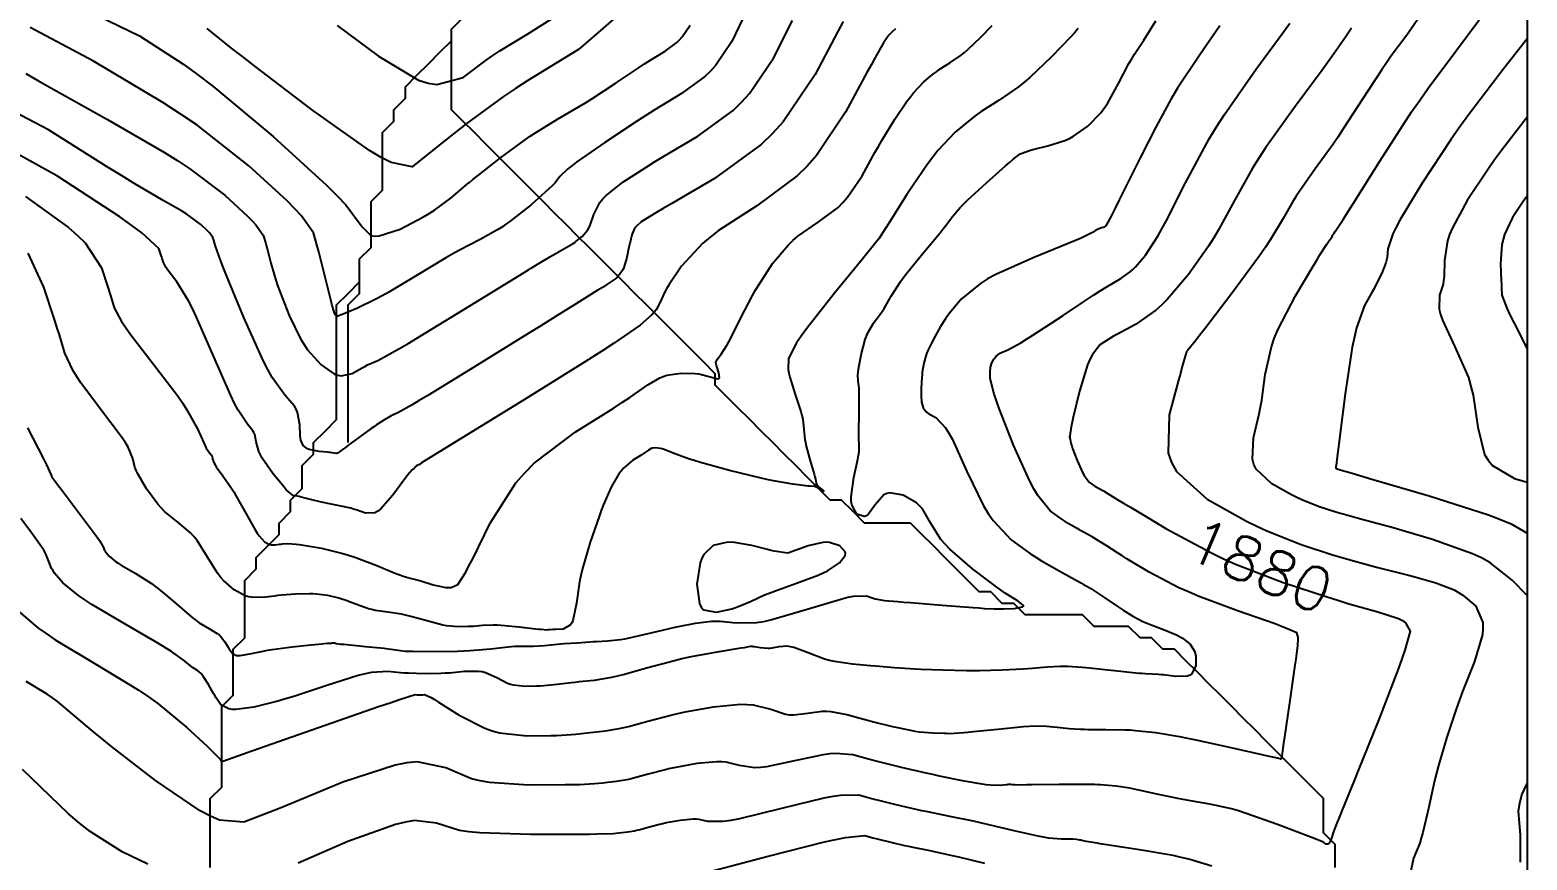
# Model space of a CAD drawing. Header units: metres. Extents: x 837117 to 838479, y 1189012 to 1191015.
# Drawn here: x 838346.1 to 838476.5, y 1189765.9 to 1189838.2 of the extents above; entities that cross this region are included whole.
import ezdxf

# ---------------------------------------------------------------- set-up
doc = ezdxf.new("R2010")
doc.units = ezdxf.units.M
doc.header["$LTSCALE"] = 0.3
for name, color, linetype in [('COTAS 10', 1, 'Continuous'), ('COTAS INT', 252, 'Continuous'), ('DRENAJE', 5, 'Continuous'), ('MARCO IMP', 130, 'Continuous')]:
    doc.layers.add(name, color=color, linetype=linetype)
doc.styles.get("Standard").update_dxf_attribs({"font": 'simplex.shx'})

msp = doc.modelspace()

# ---------------------------------------------------------------- linework, layer by layer
at = {"layer": 'COTAS 10'}
for points in [[(838345.73, 1189823.64), (838349.47, 1189820.96), (838350.25, 1189820.27), (838350.91, 1189819.61), (838352.33, 1189817.44), (838352.91, 1189815.68), (838353.04, 1189815.28), (838353.15, 1189814.93), (838353.44, 1189813.95), (838354.08, 1189812.77), (838354.42, 1189812.28), (838354.82, 1189811.72), (838356.85, 1189809.09), (838358.95, 1189806.33), (838359.4, 1189805.68), (838359.79, 1189805.09), (838360.74, 1189803.35), (838361.25, 1189802.19), (838361.37, 1189801.95), (838361.47, 1189801.75), (838361.75, 1189801.32), (838361.92, 1189801.13), (838361.95, 1189801.07), (838361.97, 1189801.01), (838362.01, 1189800.79), (838362.15, 1189800.43), (838362.24, 1189800.28), (838362.34, 1189800.11), (838362.91, 1189799.34), (838363.64, 1189798.28), (838363.86, 1189797.93), (838364.08, 1189797.56), (838364.94, 1189796.03), (838365.73, 1189794.63), (838365.91, 1189794.34), (838366.08, 1189794.1), (838366.54, 1189793.57), (838366.91, 1189793.38), (838367.01, 1189793.35), (838367.11, 1189793.33), (838367.47, 1189793.32), (838367.86, 1189793.37), (838367.98, 1189793.38), (838368.1, 1189793.4), (838368.56, 1189793.43), (838369.3, 1189793.39), (838369.6, 1189793.35), (838369.94, 1189793.3), (838371.5, 1189793.02), (838373.35, 1189792.57), (838373.87, 1189792.42), (838374.4, 1189792.25), (838376.34, 1189791.51), (838377.98, 1189790.83), (838378.32, 1189790.7), (838378.61, 1189790.6), (838379.24, 1189790.41), (838379.73, 1189790.31), (838379.93, 1189790.25), (838380.16, 1189790.19), (838381.24, 1189789.85), (838382.34, 1189789.61), (838382.59, 1189789.6), (838382.81, 1189789.61), (838383.39, 1189789.87), (838384.07, 1189790.95), (838384.35, 1189791.48), (838384.68, 1189792.11), (838386.21, 1189795.21), (838388.44, 1189798.71), (838389.21, 1189799.59), (838390.04, 1189800.43), (838393.6, 1189803.14), (838396.99, 1189805.26), (838397.72, 1189805.73), (838398.37, 1189806.15), (838399.93, 1189807.25), (838400.97, 1189807.86), (838401.28, 1189807.99), (838401.6, 1189808.09), (838402.84, 1189808.27), (838404.04, 1189808.24), (838404.33, 1189808.2), (838404.61, 1189808.16), (838405.47, 1189807.91), (838406.03, 1189807.77), (838406.11, 1189807.8), (838406.17, 1189807.86), (838406.12, 1189808.31), (838405.94, 1189808.84), (838405.9, 1189808.95), (838405.87, 1189809.04), (838405.84, 1189809.24), (838405.93, 1189809.41), (838405.98, 1189809.47), (838406.04, 1189809.55), (838406.33, 1189809.93), (838406.79, 1189810.64), (838406.82, 1189810.69), (838406.99, 1189811), (838407.19, 1189811.37), (838408.04, 1189813.08), (838409.05, 1189815.03), (838409.34, 1189815.55), (838409.65, 1189816.06), (838410.8, 1189817.83), (838412.14, 1189819.41), (838412.56, 1189819.81), (838413, 1189820.19), (838414.76, 1189821.41), (838416.5, 1189822.7), (838416.93, 1189823.13), (838417.33, 1189823.58), (838418.59, 1189825.46), (838419.7, 1189827.47), (838420.01, 1189828), (838420.32, 1189828.54), (838421.45, 1189830.39), (838422.53, 1189831.98), (838422.8, 1189832.34), (838423.07, 1189832.68), (838423.96, 1189833.63), (838424.55, 1189834.12), (838424.82, 1189834.34), (838425.06, 1189834.52), (838425.31, 1189834.7), (838426.23, 1189835.29), (838427.22, 1189835.97), (838427.51, 1189836.2), (838427.81, 1189836.45), (838428.94, 1189837.52), (838429.92, 1189838.55)], [(838461.21, 1189838.32), (838460.69, 1189837.52), (838459.69, 1189836.07), (838459.25, 1189835.47), (838458.74, 1189834.77), (838456.31, 1189831.5), (838453.74, 1189827.89), (838453.14, 1189826.98), (838452.59, 1189826.11), (838451.02, 1189823.29), (838449.64, 1189820.74), (838449.22, 1189820.04), (838448.77, 1189819.34), (838447.03, 1189816.86), (838445.18, 1189814.69), (838444.68, 1189814.2), (838444.18, 1189813.75), (838442.4, 1189812.52), (838440.85, 1189811.67), (838440.5, 1189811.48), (838440.18, 1189811.29), (838439.3, 1189810.75), (838438.62, 1189809.85), (838438.43, 1189809.45), (838438.24, 1189808.98), (838437.54, 1189806.71), (838436.98, 1189804.45), (838436.88, 1189803.99), (838436.79, 1189803.59), (838436.68, 1189802.8), (838436.67, 1189802.73), (838436.71, 1189802.53), (838436.78, 1189802.16), (838436.85, 1189801.95), (838436.93, 1189801.71), (838437.33, 1189800.65), (838437.8, 1189799.63), (838437.91, 1189799.41), (838438.02, 1189799.23), (838438.37, 1189798.79), (838438.7, 1189798.56), (838438.79, 1189798.5), (838438.88, 1189798.44), (838439.23, 1189798.24), (838439.55, 1189798.06), (838439.63, 1189798.01), (838439.71, 1189797.97), (838439.95, 1189797.81), (838440.86, 1189797.25), (838441.36, 1189796.95), (838441.97, 1189796.59), (838443.43, 1189795.72), (838445.05, 1189794.75), (838448.91, 1189792.67), (838450.02, 1189792.14), (838451.13, 1189791.65), (838455.26, 1189790.04), (838459.1, 1189788.78), (838460.02, 1189788.49), (838460.89, 1189788.22), (838463.52, 1189787.5), (838465.32, 1189786.91), (838465.66, 1189786.73), (838465.93, 1189786.54), (838466.33, 1189785.81), (838465.87, 1189784.15), (838465.61, 1189783.39), (838465.28, 1189782.49), (838463.59, 1189778.12), (838461.81, 1189773.67), (838461.42, 1189772.71), (838461.09, 1189771.88), (838460.27, 1189769.87), (838459.84, 1189768.79), (838459.74, 1189768.55), (838459.66, 1189768.32), (838459.44, 1189767.7), (838459.28, 1189767.35), (838459.23, 1189767.29), (838459.19, 1189767.25), (838459.01, 1189767.26), (838458.84, 1189767.37), (838458.81, 1189767.4), (838458.78, 1189767.42), (838458.69, 1189767.47), (838458.06, 1189767.72), (838457.68, 1189767.87), (838457.21, 1189768.05), (838454.79, 1189768.97), (838452.05, 1189769.94), (838451.39, 1189770.15), (838450.77, 1189770.32), (838448.88, 1189770.74), (838447.21, 1189771.02), (838446.73, 1189771.11), (838446.24, 1189771.2), (838444.41, 1189771.59), (838442.7, 1189771.97), (838442.29, 1189772.05), (838441.9, 1189772.12), (838440.73, 1189772.32), (838439.36, 1189772.42), (838439.13, 1189772.43), (838438.85, 1189772.44), (838438.29, 1189772.45), (838435.76, 1189772.44), (838433.4, 1189772.41), (838432.93, 1189772.41), (838432.55, 1189772.4), (838431.87, 1189772.41), (838431.7, 1189772.42), (838431.54, 1189772.44), (838431.33, 1189772.44), (838431.24, 1189772.43), (838431.13, 1189772.42), (838430.62, 1189772.37), (838429.75, 1189772.4), (838429.41, 1189772.43), (838429.04, 1189772.49), (838427.34, 1189772.78), (838425.33, 1189773.19), (838424.76, 1189773.31), (838424.18, 1189773.44), (838422.04, 1189773.94), (838420.06, 1189774.43), (838419.58, 1189774.55), (838419.14, 1189774.66), (838417.78, 1189775.04), (838416.3, 1189775.16), (838415.77, 1189775.12), (838415.2, 1189775.04), (838412.72, 1189774.51), (838410.28, 1189773.99), (838409.73, 1189773.93), (838409.23, 1189773.9), (838407.91, 1189774.11), (838406.76, 1189774.4), (838406.37, 1189774.43), (838405.95, 1189774.44), (838404.2, 1189774.27), (838402.36, 1189773.94), (838401.89, 1189773.84), (838401.44, 1189773.74), (838399.95, 1189773.35), (838398.69, 1189773), (838398.39, 1189772.93), (838398.1, 1189772.86), (838397.2, 1189772.71), (838396.43, 1189772.63), (838396.22, 1189772.6), (838396.02, 1189772.58), (838395.29, 1189772.5), (838393.97, 1189772.43), (838393.4, 1189772.42), (838392.73, 1189772.41), (838389.54, 1189772.39), (838386.13, 1189772.62), (838385.32, 1189772.77), (838384.57, 1189772.95), (838382.35, 1189773.9), (838379.85, 1189774.43), (838378.93, 1189774.34), (838377.91, 1189774.15), (838373.37, 1189772.65), (838368.89, 1189770.8), (838367.9, 1189770.39), (838367.02, 1189770.04), (838364.75, 1189769.16), (838362.62, 1189769.36), (838361.83, 1189769.7), (838360.95, 1189770.16), (838357.05, 1189772.8), (838353.22, 1189775.77), (838352.39, 1189776.44), (838351.66, 1189777.03), (838349.83, 1189778.59), (838348.49, 1189779.7), (838348.07, 1189780), (838347.61, 1189780.31), (838345.79, 1189781.43)], [(838352.06, 1189839.37), (838355.66, 1189837.63), (838359.51, 1189835.15), (838360.74, 1189834.25), (838362.03, 1189833.26), (838367.29, 1189828.88), (838371.95, 1189824.63), (838372.87, 1189823.72), (838373.64, 1189822.92), (838375.06, 1189821), (838375.8, 1189820.26), (838376.13, 1189820.21), (838376.52, 1189820.22), (838378.36, 1189820.82), (838380.38, 1189821.87), (838380.87, 1189822.17), (838381.34, 1189822.46), (838382.8, 1189823.55), (838384.23, 1189824.75), (838384.43, 1189824.91), (838384.69, 1189825.12), (838385.17, 1189825.5), (838387.11, 1189827.03), (838389.15, 1189828.54), (838389.69, 1189828.91), (838390.22, 1189829.26), (838392.07, 1189830.39), (838393.94, 1189831.48), (838394.49, 1189831.82), (838395.05, 1189832.17), (838397.18, 1189833.56), (838399.17, 1189834.89), (838399.65, 1189835.2), (838400.1, 1189835.49), (838401.43, 1189836.3), (838402.45, 1189837.05), (838402.7, 1189837.29), (838402.93, 1189837.54), (838403.63, 1189838.57)], [(838476.51, 1189823.68), (838476.24, 1189823.3), (838475.25, 1189821.81), (838474.55, 1189820.33), (838474.42, 1189819.9), (838474.32, 1189819.46), (838474.21, 1189817.78), (838474.27, 1189816.3), (838474.29, 1189815.99), (838474.3, 1189815.71), (838474.33, 1189815.05), (838474.75, 1189813.93), (838475.02, 1189813.36), (838475.35, 1189812.68), (838476.51, 1189810.38)]]:
    msp.add_lwpolyline(points, dxfattribs=at)
at = {"layer": 'COTAS INT'}
for points in [[(838408.56, 1189839.87), (838407.26, 1189837.14), (838405.85, 1189835.08), (838405.39, 1189834.57), (838404.9, 1189834.09), (838402.86, 1189832.61), (838400.47, 1189831.16), (838399.76, 1189830.71), (838399.03, 1189830.24), (838396.18, 1189828.36), (838393.76, 1189826.68), (838393.3, 1189826.33), (838392.92, 1189826.04), (838392.27, 1189825.4), (838391.85, 1189824.84), (838391.6, 1189824.59), (838391.3, 1189824.31), (838389.76, 1189822.94), (838387.93, 1189821.49), (838387.45, 1189821.15), (838387.27, 1189821.02), (838386.97, 1189820.83), (838385.33, 1189819.92), (838383.53, 1189818.99), (838382.95, 1189818.66), (838382.33, 1189818.31), (838379.83, 1189816.8), (838377.37, 1189815.33), (838376.78, 1189815), (838376.24, 1189814.71), (838374.65, 1189813.94), (838373.59, 1189813.5), (838373.38, 1189813.42), (838373.21, 1189813.34), (838372.92, 1189813.22), (838372.87, 1189813.21), (838372.85, 1189813.21), (838372.84, 1189813.21), (838372.78, 1189813.25), (838372.72, 1189813.32), (838372.7, 1189813.35), (838372.69, 1189813.37), (838372.63, 1189813.48), (838372.49, 1189814), (838372.42, 1189814.29), (838372.33, 1189814.64), (838371.89, 1189816.41), (838371.4, 1189818.36), (838371.28, 1189818.82), (838371.17, 1189819.24), (838370.8, 1189820.49), (838369.73, 1189822), (838369.18, 1189822.59), (838368.52, 1189823.26), (838365.19, 1189826.32), (838360.64, 1189829.88), (838359.21, 1189830.86), (838357.7, 1189831.85), (838351.65, 1189835.43), (838346.13, 1189838.38)], [(838398.18, 1189840.18), (838393.89, 1189836.45), (838389.48, 1189833.76), (838388.39, 1189833.05), (838387.36, 1189832.36), (838384.11, 1189829.98), (838381.76, 1189828.11), (838379.41, 1189826.24), (838377.58, 1189826.6), (838376.71, 1189827.05), (838375.7, 1189827.67), (838370.73, 1189831.17), (838365.69, 1189835.01), (838364.62, 1189835.83), (838363.7, 1189836.55), (838361.55, 1189838.29)], [(838467.54, 1189839.9), (838466.12, 1189837.81), (838464.69, 1189835.9), (838464.27, 1189835.29), (838463.84, 1189834.66), (838462.19, 1189832.13), (838460.51, 1189829.53), (838460.06, 1189828.86), (838459.62, 1189828.22), (838458.06, 1189826.05), (838456.71, 1189824.15), (838456.39, 1189823.67), (838456.1, 1189823.22), (838455.27, 1189821.73), (838454.18, 1189819.9), (838453.73, 1189819.23), (838453.21, 1189818.48), (838450.77, 1189815.18), (838448.45, 1189812.13), (838447.99, 1189811.54), (838447.62, 1189811.07), (838446.97, 1189810.28), (838446.86, 1189810.16), (838446.84, 1189810.11), (838446.81, 1189810.05), (838446.72, 1189809.75), (838446.45, 1189808.75), (838446.32, 1189808.25), (838446.16, 1189807.65), (838445.35, 1189804.65), (838445.26, 1189801.3), (838445.55, 1189800.48), (838445.98, 1189799.71), (838448.66, 1189797.29), (838452.09, 1189795.39), (838452.99, 1189794.94), (838453.86, 1189794.53), (838456.83, 1189793.34), (838459.56, 1189792.45), (838460.28, 1189792.24), (838460.98, 1189792.03), (838463.41, 1189791.38), (838465.62, 1189790.83), (838466.19, 1189790.68), (838466.74, 1189790.53), (838468.58, 1189790.02), (838470.16, 1189789.4), (838470.55, 1189789.18), (838470.92, 1189788.95), (838472.06, 1189787.97), (838472.65, 1189786.56), (838472.67, 1189786.07), (838472.62, 1189785.52), (838471.93, 1189783.17), (838470.89, 1189780.54), (838470.63, 1189779.82), (838470.37, 1189779.11), (838469.53, 1189776.58), (838468.8, 1189774.11), (838468.62, 1189773.43), (838468.46, 1189772.76), (838467.93, 1189770.37), (838467.45, 1189768.27), (838467.3, 1189767.78), (838467.16, 1189767.33), (838466.61, 1189766.05), (838466.34, 1189764.66)], [(838416.94, 1189838.9), (838416.52, 1189838.08), (838414.52, 1189834.27), (838411.71, 1189830.16), (838410.79, 1189829.15), (838409.8, 1189828.19), (838405.73, 1189825.21), (838402.02, 1189823.05), (838401.27, 1189822.6), (838400.63, 1189822.23), (838399.34, 1189821.44), (838398.91, 1189821.05), (838398.81, 1189820.93), (838398.73, 1189820.81), (838398.53, 1189820.31), (838398.38, 1189819.68), (838398.34, 1189819.47), (838398.29, 1189819.25), (838398.09, 1189818.34), (838397.83, 1189817.46), (838397.74, 1189817.26), (838397.64, 1189817.08), (838397.22, 1189816.58), (838396.35, 1189815.99), (838395.97, 1189815.74), (838395.52, 1189815.46), (838393.41, 1189814.14), (838391.96, 1189813.24), (838390.51, 1189812.34), (838389.57, 1189811.76), (838388.57, 1189811.15), (838384.47, 1189808.6), (838380.77, 1189806.33), (838380.02, 1189805.88), (838379.4, 1189805.51), (838378.15, 1189804.81), (838377.69, 1189804.6), (838377.56, 1189804.54), (838377.43, 1189804.47), (838376.93, 1189804.18), (838376.29, 1189803.77), (838376.07, 1189803.61), (838375.82, 1189803.44), (838374.77, 1189802.68), (838373.79, 1189801.96), (838373.59, 1189801.81), (838373.42, 1189801.68), (838373.07, 1189801.41), (838372.91, 1189801.31), (838372.86, 1189801.29), (838372.81, 1189801.28), (838372.62, 1189801.3), (838372.3, 1189801.35), (838372.16, 1189801.37), (838372.01, 1189801.39), (838371.3, 1189801.46), (838370.58, 1189801.58), (838370.42, 1189801.63), (838370.28, 1189801.69), (838369.92, 1189801.96), (838369.72, 1189802.44), (838369.69, 1189802.62), (838369.66, 1189802.83), (838369.61, 1189803.78), (838369.42, 1189804.84), (838369.3, 1189805.12), (838369.15, 1189805.39), (838368.35, 1189806.32), (838367.2, 1189807.9), (838366.82, 1189808.58), (838366.42, 1189809.37), (838364.74, 1189813.12), (838363.24, 1189816.77), (838362.95, 1189817.5), (838362.7, 1189818.11), (838362.26, 1189819.32), (838362.17, 1189819.69), (838362.15, 1189819.77), (838362.12, 1189819.86), (838362.05, 1189820.09), (838361.85, 1189820.38), (838361.75, 1189820.49), (838361.62, 1189820.62), (838360.99, 1189821.2), (838360.02, 1189821.94), (838359.68, 1189822.16), (838359.31, 1189822.4), (838357.72, 1189823.31), (838355.1, 1189824.85), (838354.08, 1189825.48), (838352.93, 1189826.19), (838347.72, 1189829.47), (838341.71, 1189832.6)], [(838421.49, 1189838.24), (838421.23, 1189838.02), (838420.95, 1189837.73), (838420.87, 1189837.62), (838420.78, 1189837.51), (838420.45, 1189837.02), (838419.73, 1189835.75), (838419.4, 1189835.15), (838419.02, 1189834.45), (838417.16, 1189830.99), (838414.62, 1189827.21), (838413.81, 1189826.3), (838412.95, 1189825.45), (838409.43, 1189822.84), (838406.1, 1189820.69), (838405.35, 1189820.11), (838404.68, 1189819.55), (838402.87, 1189817.6), (838401.78, 1189815.98), (838401.56, 1189815.62), (838401.38, 1189815.29), (838401.01, 1189814.45), (838400.67, 1189813.78), (838400.49, 1189813.57), (838400.29, 1189813.34), (838399.25, 1189812.44), (838396.93, 1189810.85), (838395.91, 1189810.19), (838394.81, 1189809.48), (838394.73, 1189809.43), (838389.09, 1189805.92), (838381.73, 1189801.38), (838380.23, 1189800.45), (838380.04, 1189800.33), (838380, 1189800.31), (838379.97, 1189800.29), (838379.9, 1189800.25), (838379.88, 1189800.24), (838379.87, 1189800.24), (838379.87, 1189800.23), (838379.84, 1189800.22), (838379.79, 1189800.19), (838379.78, 1189800.18), (838379.73, 1189800.14), (838379.64, 1189800.07), (838379.61, 1189800.04), (838379.57, 1189800.01), (838379.41, 1189799.86), (838379.04, 1189799.42), (838378.87, 1189799.2), (838378.67, 1189798.94), (838377.73, 1189797.65), (838376.68, 1189796.46), (838376.42, 1189796.26), (838376.16, 1189796.12), (838375.34, 1189796.07), (838374.54, 1189796.36), (838374.3, 1189796.43), (838374.05, 1189796.5), (838373.08, 1189796.73), (838372.06, 1189796.93), (838371.79, 1189796.99), (838371.52, 1189797.05), (838370.55, 1189797.28), (838369.74, 1189797.48), (838369.56, 1189797.52), (838369.41, 1189797.55), (838369.04, 1189797.62), (838368.62, 1189797.93), (838368.44, 1189798.11), (838368.24, 1189798.34), (838367.27, 1189799.54), (838366.35, 1189800.86), (838366.18, 1189801.17), (838366.04, 1189801.46), (838365.81, 1189802.29), (838365.7, 1189802.93), (838365.62, 1189803.1), (838365.53, 1189803.26), (838365.05, 1189803.82), (838364.24, 1189805.04), (838363.94, 1189805.62), (838363.61, 1189806.31), (838362.14, 1189809.68), (838360.63, 1189813.15), (838360.26, 1189813.9), (838359.92, 1189814.57), (838358.91, 1189816.22), (838358.21, 1189817.13), (838358.07, 1189817.32), (838357.95, 1189817.5), (838357.73, 1189817.91), (838357.63, 1189818.24), (838357.59, 1189818.37), (838357.54, 1189818.5), (838357.34, 1189819.11), (838355.85, 1189820.5), (838354.99, 1189821.13), (838353.94, 1189821.87), (838348.52, 1189825.41), (838342.29, 1189828.86)], [(838344.93, 1189787.69), (838346.81, 1189786.09), (838347.52, 1189785.59), (838348.31, 1189785.06), (838351.84, 1189782.93), (838355.54, 1189780.69), (838356.43, 1189780.09), (838357.26, 1189779.5), (838359.79, 1189777.43), (838361.54, 1189775.78), (838361.89, 1189775.45), (838362.17, 1189775.18), (838362.68, 1189774.67), (838362.78, 1189774.55), (838362.8, 1189774.53), (838362.82, 1189774.51), (838362.9, 1189774.49), (838364.21, 1189774.95), (838365.02, 1189775.23), (838366.02, 1189775.58), (838371.24, 1189777.41), (838376.47, 1189779.23), (838377.48, 1189779.57), (838378.3, 1189779.85), (838379.67, 1189780.28), (838379.8, 1189780.27), (838379.84, 1189780.26), (838379.89, 1189780.26), (838380.06, 1189780.26), (838380.23, 1189780.26), (838380.28, 1189780.26), (838380.33, 1189780.26), (838380.49, 1189780.28), (838381.05, 1189780.02), (838381.34, 1189779.85), (838381.7, 1189779.63), (838383.5, 1189778.5), (838385.74, 1189777.36), (838386.38, 1189777.14), (838387.02, 1189776.96), (838389.38, 1189776.69), (838391.49, 1189776.71), (838391.97, 1189776.72), (838392.42, 1189776.74), (838393.66, 1189776.83), (838394.64, 1189776.94), (838394.91, 1189776.97), (838395.19, 1189777), (838396.23, 1189777.12), (838397.44, 1189777.32), (838397.83, 1189777.41), (838398.24, 1189777.5), (838399.94, 1189777.97), (838401.94, 1189778.5), (838402.55, 1189778.64), (838403.18, 1189778.77), (838405.65, 1189779.22), (838408.01, 1189779.44), (838408.58, 1189779.43), (838409.1, 1189779.39), (838410.65, 1189779), (838411.93, 1189778.58), (838412.28, 1189778.53), (838412.63, 1189778.51), (838413.87, 1189778.66), (838415.13, 1189778.84), (838415.5, 1189778.84), (838415.87, 1189778.82), (838417.26, 1189778.55), (838418.74, 1189778.14), (838419.17, 1189778.02), (838419.6, 1189777.91), (838421.23, 1189777.5), (838422.8, 1189777.17), (838423.2, 1189777.1), (838423.57, 1189777.05), (838424.78, 1189776.94), (838425.73, 1189776.91), (838425.94, 1189776.91), (838426.14, 1189776.9), (838426.64, 1189776.91), (838427.44, 1189776.98), (838427.81, 1189777.01), (838428.26, 1189777.06), (838430.42, 1189777.28), (838432.66, 1189777.49), (838433.14, 1189777.53), (838433.57, 1189777.55), (838434.65, 1189777.54), (838435.59, 1189777.45), (838436.63, 1189777.34), (838437.63, 1189777.27), (838437.97, 1189777.26), (838438.32, 1189777.25), (838438.79, 1189777.25), (838439.81, 1189777.25), (838441.48, 1189777.22), (838441.95, 1189777.2), (838442.42, 1189777.16), (838444.17, 1189776.97), (838446.24, 1189776.62), (838446.93, 1189776.49), (838447.66, 1189776.34), (838450.7, 1189775.68), (838453.4, 1189775.07), (838453.91, 1189774.96), (838454.33, 1189774.86), (838455, 1189774.71), (838455.02, 1189774.71), (838455.02, 1189774.7), (838455.03, 1189774.7), (838455.06, 1189774.69), (838455.09, 1189774.7), (838455.1, 1189774.7), (838455.11, 1189774.71), (838455.14, 1189774.76), (838455.16, 1189774.83), (838455.17, 1189774.86), (838455.18, 1189774.92), (838455.28, 1189775.63), (838455.34, 1189776.06), (838455.41, 1189776.59), (838455.81, 1189779.35), (838456.22, 1189782.23), (838456.31, 1189782.84), (838456.39, 1189783.36), (838456.55, 1189784.57), (838456.58, 1189785.15), (838456.58, 1189785.27), (838456.56, 1189785.38), (838456.45, 1189785.65), (838455.57, 1189786.05), (838455.08, 1189786.24), (838454.48, 1189786.46), (838451.38, 1189787.54), (838447.87, 1189788.85), (838447.01, 1189789.22), (838446.19, 1189789.59), (838443.61, 1189790.93), (838441.64, 1189792.11), (838441.21, 1189792.38), (838440.83, 1189792.62), (838439.85, 1189793.25), (838439.11, 1189793.74), (838438.87, 1189793.88), (838438.62, 1189794.03), (838437.62, 1189794.58), (838437.54, 1189794.62), (838436.55, 1189795.19), (838436.26, 1189795.37), (838435.98, 1189795.55), (838434.98, 1189796.27), (838433.9, 1189797.61), (838433.56, 1189798.19), (838433.2, 1189798.86), (838431.77, 1189802.01), (838430.53, 1189805.18), (838430.29, 1189805.85), (838430.09, 1189806.44), (838429.76, 1189807.81), (838429.76, 1189808.51), (838429.77, 1189808.67), (838429.79, 1189808.8), (838429.89, 1189809.18), (838430.04, 1189809.43), (838430.08, 1189809.49), (838430.12, 1189809.55), (838430.27, 1189809.75), (838430.52, 1189809.95), (838430.63, 1189810), (838430.75, 1189810.07), (838431.3, 1189810.31), (838432.43, 1189810.92), (838432.92, 1189811.22), (838433.47, 1189811.57), (838436.1, 1189813.29), (838437.79, 1189814.41), (838438.76, 1189815.05), (838439.34, 1189815.43), (838439.85, 1189815.75), (838441.12, 1189816.51), (838441.95, 1189817.08), (838442.18, 1189817.29), (838442.42, 1189817.52), (838443.28, 1189818.53), (838444.34, 1189820.2), (838444.71, 1189820.84), (838445.1, 1189821.57), (838446.76, 1189824.85), (838448.83, 1189828.67), (838449.47, 1189829.73), (838450.15, 1189830.8), (838452.88, 1189834.7), (838455.33, 1189838.03), (838455.84, 1189838.75)], [(838449.76, 1189838.5), (838448.01, 1189835.98), (838446.07, 1189833.09), (838445.52, 1189832.15), (838444.95, 1189831.15), (838444.19, 1189829.69), (838442.8, 1189827.02), (838440.99, 1189823.35), (838440.64, 1189822.64), (838440.34, 1189822.06), (838439.81, 1189821.09), (838439.66, 1189820.99), (838439.61, 1189820.96), (838439.56, 1189820.94), (838439.36, 1189820.88), (838439.11, 1189820.79), (838439.04, 1189820.76), (838438.96, 1189820.71), (838438.67, 1189820.51), (838437.68, 1189820.03), (838437.17, 1189819.81), (838436.55, 1189819.55), (838433.48, 1189818.32), (838430.25, 1189816.87), (838429.53, 1189816.47), (838428.9, 1189816.08), (838427.23, 1189814.7), (838426.25, 1189813.52), (838426.04, 1189813.25), (838425.86, 1189813), (838425.42, 1189812.33), (838425.14, 1189811.81), (838425.05, 1189811.65), (838424.96, 1189811.5), (838424.63, 1189810.89), (838424.31, 1189810.24), (838424.23, 1189810.05), (838424.17, 1189809.86), (838423.97, 1189809.14), (838423.84, 1189808.36), (838423.82, 1189808.13), (838423.79, 1189807.89), (838423.74, 1189806.96), (838423.74, 1189806.11), (838423.76, 1189805.91), (838423.78, 1189805.74), (838423.9, 1189805.25), (838424.16, 1189804.9), (838424.28, 1189804.81), (838424.41, 1189804.72), (838425.02, 1189804.42), (838425.87, 1189803.52), (838426.15, 1189803.05), (838426.46, 1189802.5), (838427.72, 1189799.71), (838429.17, 1189796.73), (838429.58, 1189796.05), (838430.01, 1189795.44), (838431.59, 1189793.75), (838433.26, 1189792.55), (838433.73, 1189792.24), (838434.22, 1189791.93), (838436.01, 1189790.91), (838437.69, 1189789.99), (838437.89, 1189789.87), (838438.11, 1189789.75), (838438.51, 1189789.51), (838439.75, 1189788.7), (838440.8, 1189787.98), (838441.06, 1189787.8), (838441.32, 1189787.64), (838442.17, 1189787.11), (838443.05, 1189786.65), (838443.33, 1189786.52), (838443.63, 1189786.4), (838444.84, 1189785.94), (838445.99, 1189785.48), (838446.25, 1189785.34), (838446.49, 1189785.2), (838447.16, 1189784.67), (838447.54, 1189784.05), (838447.6, 1189783.86), (838447.65, 1189783.65), (838447.66, 1189782.8), (838447.32, 1189782.1), (838447.15, 1189781.98), (838446.95, 1189781.89), (838445.93, 1189781.85), (838444.86, 1189781.99), (838444.63, 1189782.01), (838444.42, 1189782.03), (838443.86, 1189782.06), (838443.25, 1189782.09), (838443, 1189782.11), (838442.71, 1189782.13), (838441.38, 1189782.26), (838439.48, 1189782.47), (838438.41, 1189782.58), (838437.75, 1189782.65), (838436.51, 1189782.73), (838436.17, 1189782.74), (838435.84, 1189782.74), (838434.7, 1189782.67), (838433.43, 1189782.56), (838433.02, 1189782.53), (838432.59, 1189782.5), (838430.8, 1189782.41), (838428.82, 1189782.36), (838428.26, 1189782.36), (838427.7, 1189782.36), (838425.62, 1189782.4), (838423.7, 1189782.48), (838423.23, 1189782.5), (838422.78, 1189782.52), (838421.41, 1189782.61), (838420.12, 1189782.72), (838419.74, 1189782.75), (838419.34, 1189782.78), (838417.77, 1189782.92), (838416.18, 1189783.16), (838415.75, 1189783.26), (838415.33, 1189783.38), (838413.89, 1189783.91), (838412.66, 1189784.38), (838412.37, 1189784.45), (838412.11, 1189784.49), (838411.35, 1189784.45), (838410.74, 1189784.31), (838410.56, 1189784.29), (838410.39, 1189784.29), (838409.75, 1189784.34), (838409.22, 1189784.43), (838409.11, 1189784.44), (838409.02, 1189784.46), (838408.83, 1189784.46), (838408.32, 1189784.36), (838408.03, 1189784.31), (838407.67, 1189784.26), (838405.81, 1189783.96), (838403.52, 1189783.53), (838402.88, 1189783.39), (838402.24, 1189783.23), (838399.92, 1189782.6), (838397.79, 1189782.01), (838397.27, 1189781.89), (838396.78, 1189781.78), (838395.26, 1189781.52), (838393.95, 1189781.38), (838393.6, 1189781.34), (838393.25, 1189781.3), (838392.02, 1189781.16), (838390.86, 1189781.05), (838390.55, 1189781.02), (838390.25, 1189781.01), (838389.21, 1189780.98), (838388.24, 1189781.1), (838387.97, 1189781.17), (838387.71, 1189781.26), (838386.78, 1189781.73), (838385.79, 1189782.18), (838385.49, 1189782.25), (838385.18, 1189782.29), (838383.97, 1189782.28), (838382.66, 1189782.16), (838382.28, 1189782.14), (838381.9, 1189782.12), (838380.46, 1189782.1), (838379.08, 1189782.14), (838378.73, 1189782.16), (838378.39, 1189782.18), (838377.29, 1189782.3), (838375.86, 1189782.2), (838375.31, 1189782.09), (838374.7, 1189781.94), (838371.98, 1189781.08), (838369.09, 1189780.12), (838368.38, 1189779.9), (838367.71, 1189779.71), (838365.61, 1189779.18), (838364.05, 1189778.98), (838363.72, 1189778.99), (838363.43, 1189779.03), (838362.75, 1189779.4), (838362.34, 1189780.01), (838362.22, 1189780.2), (838362.1, 1189780.39), (838361.66, 1189781.16), (838361.24, 1189781.84), (838361.14, 1189781.99), (838361.03, 1189782.11), (838360.7, 1189782.38), (838360.34, 1189782.6), (838360.22, 1189782.69), (838360.1, 1189782.78), (838359.57, 1189783.23), (838358.44, 1189784.04), (838357.92, 1189784.36), (838357.32, 1189784.72), (838354.45, 1189786.38), (838351.51, 1189788.12), (838350.88, 1189788.53), (838350.33, 1189788.91), (838348.97, 1189790.01), (838348.26, 1189790.85), (838348.12, 1189791.05), (838348, 1189791.25), (838347.75, 1189791.88), (838347.46, 1189792.6), (838347.31, 1189792.86), (838347.13, 1189793.14), (838346.25, 1189794.38), (838345.31, 1189795.62)], [(838345.76, 1189834.35), (838346.8, 1189833.75), (838347.93, 1189833.1), (838352.86, 1189830.37), (838357.83, 1189827.49), (838358.99, 1189826.76), (838360.05, 1189826.06), (838363.09, 1189823.76), (838365.07, 1189821.94), (838365.46, 1189821.54), (838365.79, 1189821.19), (838366.43, 1189820.29), (838366.65, 1189819.55), (838366.71, 1189819.3), (838366.79, 1189819.02), (838367.08, 1189817.86), (838367.52, 1189816.38), (838367.68, 1189815.9), (838367.87, 1189815.39), (838368.69, 1189813.3), (838369.69, 1189811.25), (838369.99, 1189810.76), (838370.3, 1189810.31), (838371.48, 1189808.98), (838372.65, 1189808.19), (838372.94, 1189808.09), (838373.23, 1189808.03), (838374.17, 1189808.24), (838375.04, 1189808.74), (838375.28, 1189808.86), (838375.52, 1189808.98), (838376.4, 1189809.38), (838378.25, 1189810.38), (838379.11, 1189810.88), (838380.11, 1189811.48), (838384.95, 1189814.44), (838389.53, 1189817.26), (838389.72, 1189817.38), (838390.67, 1189817.96), (838391.45, 1189818.44), (838392.95, 1189819.31), (838393.42, 1189819.57), (838393.56, 1189819.66), (838393.69, 1189819.76), (838394.22, 1189820.18), (838394.7, 1189820.75), (838394.81, 1189820.95), (838394.92, 1189821.16), (838395.22, 1189822.08), (838395.75, 1189823.14), (838396.01, 1189823.44), (838396.31, 1189823.75), (838397.76, 1189824.9), (838399.83, 1189826.23), (838400.51, 1189826.66), (838401.25, 1189827.1), (838404.3, 1189828.91), (838407.35, 1189831.14), (838408.09, 1189831.86), (838408.78, 1189832.62), (838410.89, 1189835.71), (838412.54, 1189838.98)], [(838345.89, 1189803.51), (838347.28, 1189800.81), (838347.43, 1189800.53), (838347.55, 1189800.28), (838347.82, 1189799.7), (838347.95, 1189799.39), (838347.99, 1189799.31), (838348.03, 1189799.24), (838348.18, 1189799.02), (838348.61, 1189798.46), (838348.83, 1189798.17), (838349.09, 1189797.82), (838350.41, 1189796.09), (838351.71, 1189794.35), (838351.96, 1189794), (838352.16, 1189793.7), (838352.51, 1189793.1), (838352.61, 1189792.84), (838352.66, 1189792.76), (838352.72, 1189792.68), (838353.01, 1189792.33), (838353.57, 1189791.88), (838353.8, 1189791.72), (838354.06, 1189791.56), (838355.27, 1189790.84), (838356.69, 1189789.94), (838357.09, 1189789.65), (838357.48, 1189789.35), (838358.93, 1189788.13), (838360.25, 1189787), (838360.57, 1189786.76), (838360.86, 1189786.54), (838361.76, 1189786), (838362.43, 1189785.61), (838362.58, 1189785.49), (838362.72, 1189785.37), (838363.1, 1189784.88), (838363.37, 1189784.41), (838363.44, 1189784.3), (838363.51, 1189784.19), (838363.74, 1189783.87), (838364.1, 1189783.69), (838364.26, 1189783.68), (838364.43, 1189783.68), (838365.26, 1189783.83), (838366.42, 1189784.07), (838366.81, 1189784.14), (838367.22, 1189784.2), (838368.95, 1189784.43), (838370.58, 1189784.61), (838370.93, 1189784.65), (838371.24, 1189784.68), (838371.99, 1189784.75), (838372.37, 1189784.77), (838372.44, 1189784.78), (838372.51, 1189784.78), (838372.64, 1189784.78), (838372.69, 1189784.76), (838372.7, 1189784.76), (838372.72, 1189784.76), (838372.77, 1189784.74), (838373.19, 1189784.68), (838373.44, 1189784.66), (838373.75, 1189784.63), (838375.34, 1189784.48), (838376.96, 1189784.32), (838377.3, 1189784.28), (838377.58, 1189784.25), (838378.17, 1189784.14), (838378.8, 1189784.07), (838379.11, 1189784.06), (838379.47, 1189784.05), (838381.26, 1189784.02), (838383.34, 1189784.05), (838383.89, 1189784.08), (838384.42, 1189784.11), (838386.26, 1189784.28), (838387.76, 1189784.45), (838388.07, 1189784.48), (838388.35, 1189784.5), (838389.01, 1189784.51), (838389.54, 1189784.49), (838389.74, 1189784.49), (838389.96, 1189784.5), (838390.92, 1189784.57), (838392.03, 1189784.67), (838392.34, 1189784.69), (838392.65, 1189784.72), (838393.77, 1189784.8), (838394.87, 1189784.88), (838395.16, 1189784.9), (838395.45, 1189784.91), (838396.43, 1189784.96), (838397.55, 1189785.09), (838397.92, 1189785.15), (838398.32, 1189785.22), (838399.96, 1189785.6), (838401.7, 1189786.01), (838402.16, 1189786.11), (838402.59, 1189786.21), (838404.08, 1189786.51), (838405.47, 1189786.67), (838405.86, 1189786.68), (838406.24, 1189786.67), (838407.62, 1189786.52), (838409.4, 1189786.56), (838410.04, 1189786.66), (838410.74, 1189786.81), (838413.82, 1189787.71), (838416.73, 1189788.6), (838417.34, 1189788.75), (838417.85, 1189788.86), (838418.98, 1189788.88), (838419.56, 1189788.67), (838419.73, 1189788.62), (838419.9, 1189788.58), (838420.55, 1189788.48), (838421.72, 1189788.38), (838422.23, 1189788.34), (838422.82, 1189788.3), (838425.58, 1189788.08), (838428.27, 1189787.87), (838428.8, 1189787.83), (838429.25, 1189787.79), (838430.1, 1189787.74), (838430.53, 1189787.74), (838430.71, 1189787.74), (838430.91, 1189787.75), (838431.85, 1189787.78), (838432.57, 1189787.91), (838432.64, 1189787.97), (838432.65, 1189788.04), (838432.19, 1189788.41), (838431.07, 1189789.11), (838430.66, 1189789.4), (838430.2, 1189789.72), (838428.2, 1189791.23), (838426.25, 1189792.93), (838425.83, 1189793.37), (838425.46, 1189793.8), (838424.56, 1189795.25), (838423.85, 1189796.45), (838423.6, 1189796.73), (838423.33, 1189796.98), (838422.18, 1189797.66), (838421.02, 1189797.85), (838420.74, 1189797.78), (838420.49, 1189797.67), (838419.74, 1189796.81), (838419.13, 1189795.96), (838418.95, 1189795.85), (838418.78, 1189795.78), (838418.13, 1189795.99), (838417.69, 1189796.8), (838417.64, 1189797.13), (838417.63, 1189797.5), (838417.87, 1189799.17), (838418.22, 1189800.79), (838418.29, 1189801.13), (838418.33, 1189801.41), (838418.35, 1189802), (838418.3, 1189802.58), (838418.3, 1189802.86), (838418.3, 1189803.18), (838418.33, 1189804.76), (838418.35, 1189806.34), (838418.35, 1189806.68), (838418.34, 1189806.96), (838418.26, 1189807.58), (838418.22, 1189808.12), (838418.24, 1189808.35), (838418.28, 1189808.62), (838418.5, 1189809.87), (838418.86, 1189811.19), (838418.97, 1189811.5), (838419.1, 1189811.79), (838419.6, 1189812.63), (838420.18, 1189813.4), (838420.34, 1189813.65), (838420.51, 1189813.91), (838421.14, 1189814.97), (838421.97, 1189816.27), (838422.26, 1189816.68), (838422.59, 1189817.1), (838424, 1189818.84), (838425.36, 1189820.45), (838425.64, 1189820.81), (838425.89, 1189821.12), (838426.47, 1189821.91), (838427.13, 1189822.68), (838427.43, 1189822.98), (838427.77, 1189823.32), (838429.43, 1189824.85), (838431.08, 1189826.32), (838431.43, 1189826.61), (838431.72, 1189826.86), (838432.37, 1189827.36), (838432.93, 1189827.58), (838433.18, 1189827.65), (838433.46, 1189827.73), (838434.78, 1189828.05), (838436.26, 1189828.53), (838436.65, 1189828.71), (838437.02, 1189828.9), (838438.26, 1189829.77), (838439.38, 1189830.94), (838439.67, 1189831.33), (838439.96, 1189831.75), (838440.94, 1189833.48), (838441.84, 1189835.23), (838442.08, 1189835.65), (838442.32, 1189836.05), (838443.14, 1189837.26), (838444.19, 1189838.96)], [(838437.41, 1189838.28), (838437.11, 1189837.94), (838436.77, 1189837.55), (838435.1, 1189835.8), (838433.2, 1189834), (838432.69, 1189833.58), (838432.21, 1189833.19), (838430.53, 1189832.04), (838428.97, 1189831.05), (838428.55, 1189830.75), (838428.14, 1189830.44), (838426.69, 1189829.24), (838425.2, 1189827.65), (838424.75, 1189827.08), (838424.29, 1189826.47), (838422.99, 1189824.56), (838422.5, 1189823.83), (838420.98, 1189821.42), (838420.68, 1189820.96), (838420.66, 1189820.92), (838420.45, 1189820.59), (838420.06, 1189819.98), (838420.04, 1189819.96), (838420.03, 1189819.95), (838420.03, 1189819.95), (838420.02, 1189819.93), (838419.43, 1189819.2), (838419.06, 1189818.74), (838418.59, 1189818.18), (838416.19, 1189815.23), (838413.76, 1189812.13), (838413.28, 1189811.48), (838412.89, 1189810.9), (838412.17, 1189809.55), (838412.16, 1189808.59), (838412.22, 1189808.27), (838412.29, 1189807.91), (838412.76, 1189806.41), (838413.26, 1189804.92), (838413.35, 1189804.58), (838413.43, 1189804.26), (838413.53, 1189803.36), (838413.6, 1189802.5), (838413.65, 1189802.22), (838413.71, 1189801.91), (838414.06, 1189800.63), (838414.41, 1189799.47), (838414.47, 1189799.24), (838414.53, 1189799.05), (838414.59, 1189798.69), (838414.65, 1189798.56), (838414.69, 1189798.51), (838414.74, 1189798.45), (838415.03, 1189798.19), (838415.25, 1189798), (838415.25, 1189797.99), (838415.24, 1189797.99), (838414.99, 1189798.13), (838414.66, 1189798.32), (838414.59, 1189798.35), (838414.54, 1189798.38), (838414.41, 1189798.41), (838414.08, 1189798.43), (838413.9, 1189798.44), (838413.68, 1189798.47), (838412.55, 1189798.6), (838410.87, 1189798.89), (838410.3, 1189799.01), (838409.68, 1189799.15), (838407.05, 1189799.8), (838404.52, 1189800.5), (838403.96, 1189800.67), (838403.46, 1189800.82), (838402.15, 1189801.29), (838401.35, 1189801.61), (838401.18, 1189801.67), (838401.02, 1189801.71), (838400.61, 1189801.78), (838400.35, 1189801.74), (838400.28, 1189801.72), (838400.21, 1189801.7), (838399.98, 1189801.56), (838399.65, 1189801.33), (838399.51, 1189801.24), (838399.35, 1189801.14), (838398.62, 1189800.68), (838397.81, 1189800), (838397.6, 1189799.75), (838397.4, 1189799.49), (838396.73, 1189798.34), (838396.07, 1189796.82), (838395.88, 1189796.32), (838395.68, 1189795.78), (838394.91, 1189793.56), (838394.24, 1189791.25), (838394.1, 1189790.66), (838393.98, 1189790.09), (838393.71, 1189788.23), (838393.44, 1189786.84), (838393.33, 1189786.57), (838393.19, 1189786.35), (838392.55, 1189785.99), (838391.91, 1189785.96), (838391.78, 1189785.95), (838391.67, 1189785.94), (838391.42, 1189785.93), (838391.29, 1189785.92), (838391.26, 1189785.92), (838391.22, 1189785.91), (838391.1, 1189785.9), (838390.66, 1189785.94), (838390.42, 1189785.96), (838390.14, 1189785.99), (838388.71, 1189786.15), (838387.16, 1189786.3), (838386.8, 1189786.32), (838386.47, 1189786.33), (838385.53, 1189786.29), (838384.74, 1189786.22), (838384.52, 1189786.21), (838384.28, 1189786.2), (838383.4, 1189786.18), (838382.39, 1189786.27), (838382.08, 1189786.33), (838381.76, 1189786.4), (838380.48, 1189786.75), (838379.16, 1189787.12), (838378.81, 1189787.21), (838378.46, 1189787.28), (838377.29, 1189787.45), (838376.18, 1189787.61), (838375.88, 1189787.68), (838375.59, 1189787.76), (838374.56, 1189788.12), (838373.56, 1189788.5), (838373.29, 1189788.59), (838373.02, 1189788.67), (838372.07, 1189788.9), (838371.07, 1189789.03), (838370.76, 1189789.05), (838370.45, 1189789.05), (838369.24, 1189789.02), (838368.03, 1189788.93), (838367.71, 1189788.9), (838367.4, 1189788.86), (838366.38, 1189788.73), (838365.41, 1189788.75), (838365.14, 1189788.8), (838364.87, 1189788.89), (838363.9, 1189789.39), (838362.96, 1189790.23), (838362.71, 1189790.52), (838362.46, 1189790.85), (838361.59, 1189792.26), (838360.68, 1189793.7), (838360.4, 1189794.04), (838360.11, 1189794.36), (838358.98, 1189795.3), (838357.84, 1189796.23), (838357.54, 1189796.53), (838357.25, 1189796.86), (838356.26, 1189798.2), (838355.51, 1189799.5), (838355.37, 1189799.8), (838355.26, 1189800.08), (838355.08, 1189800.83), (838354.67, 1189801.83), (838354.4, 1189802.25), (838354.07, 1189802.74), (838352.33, 1189805.03), (838350.53, 1189807.44), (838350.16, 1189808), (838349.84, 1189808.52), (838349.16, 1189810), (838348.68, 1189811.61), (838348.49, 1189812.2), (838348.28, 1189812.86), (838347.31, 1189815.76), (838345.96, 1189818.72)], [(838372.87, 1189838.54), (838376.46, 1189835.86), (838379.96, 1189833.79), (838380.79, 1189833.52), (838381.56, 1189833.39), (838383.84, 1189834.02), (838385.85, 1189835.51), (838386.44, 1189835.92), (838387.05, 1189836.33), (838389.4, 1189837.77), (838391.51, 1189839.08)], [(838476.51, 1189788.92), (838475.23, 1189790.25), (838473.27, 1189791.78), (838472.55, 1189792.18), (838471.76, 1189792.55), (838468.28, 1189793.8), (838464.86, 1189794.79), (838464.11, 1189795), (838463.44, 1189795.19), (838461.72, 1189795.65), (838460.5, 1189795.98), (838460.14, 1189796.08), (838459.78, 1189796.19), (838458.4, 1189796.64), (838456.9, 1189797.24), (838456.46, 1189797.45), (838456.01, 1189797.67), (838454.27, 1189798.63), (838452.93, 1189799.9), (838452.72, 1189800.32), (838452.59, 1189800.77), (838452.68, 1189802.64), (838453.18, 1189804.74), (838453.29, 1189805.33), (838453.4, 1189805.93), (838453.69, 1189808.14), (838454.24, 1189810.55), (838454.5, 1189811.28), (838454.81, 1189812.03), (838456.33, 1189814.99), (838457.87, 1189817.58), (838458.19, 1189818.11), (838458.46, 1189818.56), (838459.06, 1189819.49), (838459.32, 1189819.84), (838459.37, 1189819.92), (838459.42, 1189819.99), (838459.53, 1189820.17), (838459.61, 1189820.32), (838459.64, 1189820.36), (838459.67, 1189820.41), (838459.81, 1189820.6), (838460.5, 1189821.66), (838460.88, 1189822.26), (838461.34, 1189822.99), (838463.69, 1189826.74), (838466.46, 1189831.01), (838467.19, 1189832.07), (838467.9, 1189833.08), (838470.3, 1189836.31), (838472.33, 1189839.03)], [(838476.51, 1189837.39), (838474.49, 1189834.81), (838471.44, 1189830.8), (838470.66, 1189829.71), (838469.9, 1189828.63), (838467.37, 1189824.81), (838465.47, 1189821.64), (838465.11, 1189820.98), (838464.82, 1189820.4), (838464.39, 1189819.09), (838464.32, 1189818.33), (838464.27, 1189818.1), (838464.21, 1189817.87), (838463.85, 1189816.97), (838463.35, 1189815.95), (838463.2, 1189815.65), (838463.03, 1189815.34), (838462.36, 1189814.15), (838461.66, 1189812.21), (838461.47, 1189811.43), (838461.29, 1189810.54), (838460.66, 1189806.46), (838460.18, 1189802.59), (838460.08, 1189801.85), (838460.01, 1189801.25), (838459.88, 1189800.23), (838459.87, 1189800.14), (838459.87, 1189800.12), (838459.87, 1189800.1), (838459.86, 1189800.05), (838459.85, 1189800.01), (838459.86, 1189800.01), (838459.86, 1189800), (838459.89, 1189799.97), (838459.92, 1189799.95), (838459.93, 1189799.95), (838459.94, 1189799.95), (838459.97, 1189799.93), (838460, 1189799.93), (838460.01, 1189799.92), (838460.03, 1189799.92), (838461.27, 1189799.55), (838462.99, 1189799.05), (838467.98, 1189797.59), (838473.15, 1189795.94), (838474.21, 1189795.54), (838475.12, 1189795.16), (838476.51, 1189794.33)], [(838476.51, 1189830.56), (838474.29, 1189827.66), (838473.69, 1189826.83), (838473.12, 1189826.03), (838471.31, 1189823.31), (838470.01, 1189820.93), (838469.77, 1189820.34), (838469.58, 1189819.79), (838469.31, 1189818.07), (838469.29, 1189816.69), (838469.25, 1189816.35), (838469.2, 1189816.03), (838468.89, 1189815.05), (838468.85, 1189813.85), (838468.96, 1189813.39), (838469.14, 1189812.87), (838470.21, 1189810.57), (838471.4, 1189807.88), (838471.63, 1189807.12), (838471.83, 1189806.36), (838472.23, 1189803.58), (838472.8, 1189801.19), (838473.12, 1189800.68), (838473.5, 1189800.22), (838475.43, 1189799.11), (838476.51, 1189798.77)], [(838412.13, 1189792.59), (838410.93, 1189792.78), (838410.67, 1189792.84), (838410.36, 1189792.91), (838408.98, 1189793.27), (838407.48, 1189793.52), (838407.11, 1189793.54), (838406.76, 1189793.52), (838405.63, 1189793.26), (838404.8, 1189792.48), (838404.63, 1189792.15), (838404.49, 1189791.76), (838404.21, 1189789.91), (838404.42, 1189788.2), (838404.58, 1189787.89), (838404.79, 1189787.66), (838405.92, 1189787.45), (838407.25, 1189787.76), (838407.58, 1189787.86), (838407.9, 1189787.97), (838408.93, 1189788.42), (838410.1, 1189788.96), (838410.51, 1189789.12), (838410.96, 1189789.29), (838412.88, 1189789.97), (838414.77, 1189790.69), (838415.2, 1189790.88), (838415.58, 1189791.07), (838416.64, 1189791.76), (838417.12, 1189792.4), (838417.14, 1189792.56), (838417.12, 1189792.72), (838416.65, 1189793.24), (838415.76, 1189793.53), (838415.47, 1189793.55), (838415.16, 1189793.53), (838413.9, 1189793.22), (838412.13, 1189792.59)], [(838356.38, 1189765.51), (838354.15, 1189766.58), (838351.36, 1189768.35), (838350.44, 1189769.08), (838349.47, 1189769.91), (838345.45, 1189773.76)], [(838475.94, 1189765.68), (838475.93, 1189768.05), (838475.77, 1189770.17), (838475.88, 1189770.84), (838476.07, 1189771.54), (838476.51, 1189772.55)], [(838449.06, 1189765.33), (838447.05, 1189765.95), (838446.39, 1189766.11), (838445.69, 1189766.26), (838442.76, 1189766.77), (838440.09, 1189767.18), (838439.54, 1189767.26), (838439.49, 1189767.27), (838439.08, 1189767.33), (838438.11, 1189767.5), (838437.73, 1189767.59), (838437.64, 1189767.61), (838437.56, 1189767.62), (838437.3, 1189767.67), (838436.96, 1189767.69), (838436.82, 1189767.69), (838436.67, 1189767.69), (838435.96, 1189767.69), (838434.82, 1189767.79), (838434.4, 1189767.87), (838433.93, 1189767.96), (838431.84, 1189768.43), (838429.52, 1189768.98), (838428.91, 1189769.12), (838428.31, 1189769.25), (838426.24, 1189769.67), (838424.31, 1189770.06), (838423.8, 1189770.17), (838423.3, 1189770.28), (838421.57, 1189770.68), (838420.05, 1189771.05), (838419.68, 1189771.15), (838419.34, 1189771.24), (838418.3, 1189771.52), (838416.72, 1189771.5), (838416.05, 1189771.4), (838415.26, 1189771.25), (838411.57, 1189770.35), (838407.92, 1189769.46), (838407.17, 1189769.32), (838406.53, 1189769.22), (838405.17, 1189769.22), (838404.41, 1189769.41), (838404.16, 1189769.43), (838403.89, 1189769.43), (838402.74, 1189769.32), (838401.54, 1189769.11), (838401.24, 1189769.04), (838400.94, 1189768.98), (838399.97, 1189768.72), (838399.15, 1189768.49), (838398.95, 1189768.45), (838398.76, 1189768.4), (838398.17, 1189768.31), (838397.67, 1189768.25), (838397.4, 1189768.22), (838396.92, 1189768.17), (838395.53, 1189768.12), (838394.82, 1189768.11), (838393.96, 1189768.11), (838389.7, 1189768.1), (838385.29, 1189768.25), (838384.34, 1189768.34), (838383.52, 1189768.46), (838381.53, 1189769.08), (838379.62, 1189769.31), (838378.83, 1189769.18), (838377.94, 1189768.96), (838373.8, 1189767.49), (838369.47, 1189765.61)], [(838405.56, 1189764.94), (838410.42, 1189766.2), (838415.33, 1189767.45), (838416.32, 1189767.67), (838417.15, 1189767.84), (838418.82, 1189768.01), (838419.54, 1189767.81), (838419.78, 1189767.75), (838420.03, 1189767.68), (838421.09, 1189767.42), (838422.29, 1189767.15), (838422.64, 1189767.07), (838423, 1189767), (838424.34, 1189766.73), (838425.93, 1189766.39), (838426.45, 1189766.27), (838427, 1189766.15), (838429.26, 1189765.6)]]:
    msp.add_lwpolyline(points, dxfattribs=at)
at = {"layer": 'DRENAJE'}
for points in [[(838382.82, 1189837.21, 0), (838382.82, 1189838.21, 0), (838383.82, 1189839.21, 0), (838383.82, 1189840.21, 0), (838383.82, 1189841.21, 0), (838383.82, 1189842.21, 0), (838383.82, 1189843.21, 0), (838383.82, 1189844.21, 0), (838383.82, 1189845.2, 0), (838383.82, 1189846.2, 0), (838383.82, 1189847.2, 0), (838383.82, 1189848.2, 0), (838383.82, 1189849.2, 0), (838382.82, 1189850.2, 0), (838381.82, 1189851.2, 0), (838380.82, 1189852.2, 0), (838379.82, 1189853.2, 0), (838378.82, 1189854.2, 0), (838377.82, 1189855.2, 0), (838376.82, 1189856.2, 0), (838375.82, 1189857.2, 0), (838374.82, 1189858.2, 0), (838373.82, 1189859.2, 0), (838372.82, 1189860.2, 0)], [(838374.82, 1189816.21, 0), (838374.82, 1189817.21, 0), (838374.82, 1189818.21, 0), (838375.82, 1189819.21, 0), (838375.82, 1189820.21, 0), (838375.82, 1189821.21, 0), (838375.82, 1189822.21, 0), (838375.82, 1189823.21, 0), (838376.82, 1189824.21, 0), (838376.82, 1189825.21, 0), (838376.82, 1189826.21, 0), (838376.82, 1189827.21, 0), (838376.82, 1189828.21, 0), (838376.82, 1189829.21, 0), (838377.82, 1189830.21, 0), (838377.82, 1189831.21, 0), (838378.82, 1189832.21, 0), (838378.82, 1189833.21, 0), (838379.82, 1189834.21, 0), (838380.82, 1189835.21, 0), (838381.82, 1189836.21, 0), (838382.82, 1189837.21, 0)], [(838459.79, 1189765.23, 0), (838459.79, 1189766.23, 0), (838459.79, 1189767.23, 0), (838458.79, 1189768.23, 0), (838458.79, 1189769.23, 0), (838458.79, 1189770.23, 0), (838458.79, 1189771.23, 0), (838457.79, 1189772.23, 0), (838456.79, 1189773.23, 0), (838455.79, 1189774.23, 0), (838454.79, 1189775.23, 0), (838453.79, 1189776.23, 0), (838452.79, 1189777.23, 0), (838451.79, 1189778.23, 0), (838450.79, 1189779.23, 0), (838449.8, 1189780.23, 0), (838448.8, 1189781.23, 0), (838447.8, 1189782.23, 0), (838446.8, 1189783.23, 0), (838445.8, 1189784.23, 0), (838444.8, 1189784.23, 0), (838443.8, 1189785.22, 0), (838442.8, 1189785.22, 0), (838441.8, 1189786.22, 0), (838440.8, 1189786.22, 0), (838439.8, 1189786.22, 0), (838438.8, 1189786.22, 0), (838437.8, 1189787.22, 0), (838436.8, 1189787.22, 0), (838435.8, 1189787.22, 0), (838434.8, 1189787.22, 0), (838433.8, 1189787.22, 0), (838432.8, 1189787.22, 0), (838431.8, 1189788.22, 0), (838430.8, 1189788.22, 0), (838429.8, 1189789.22, 0), (838428.8, 1189789.22, 0), (838427.8, 1189790.22, 0), (838426.8, 1189791.22, 0), (838425.8, 1189792.22, 0), (838424.8, 1189793.22, 0), (838423.8, 1189794.22, 0), (838422.8, 1189795.22, 0), (838421.8, 1189795.22, 0), (838420.8, 1189795.22, 0), (838419.81, 1189795.22, 0), (838418.81, 1189795.22, 0), (838417.81, 1189796.22, 0), (838416.81, 1189797.22, 0), (838415.81, 1189797.22, 0), (838414.81, 1189798.22, 0), (838413.81, 1189799.22, 0), (838412.81, 1189800.22, 0), (838411.81, 1189801.22, 0), (838410.81, 1189802.22, 0), (838409.81, 1189803.22, 0), (838408.81, 1189804.22, 0), (838407.81, 1189805.22, 0), (838406.81, 1189806.22, 0), (838405.81, 1189807.22, 0), (838405.81, 1189808.22, 0), (838404.81, 1189809.22, 0), (838403.81, 1189810.22, 0), (838402.81, 1189811.22, 0), (838401.81, 1189812.22, 0), (838400.81, 1189813.22, 0), (838399.81, 1189814.22, 0), (838398.81, 1189815.21, 0), (838397.81, 1189816.21, 0), (838396.81, 1189817.21, 0), (838395.81, 1189818.21, 0), (838394.81, 1189819.21, 0), (838393.81, 1189820.21, 0), (838392.81, 1189821.21, 0), (838391.81, 1189822.21, 0), (838390.81, 1189823.21, 0), (838389.82, 1189824.21, 0), (838388.82, 1189825.21, 0), (838387.82, 1189826.21, 0), (838386.82, 1189827.21, 0), (838385.82, 1189828.21, 0), (838384.82, 1189829.21, 0), (838383.82, 1189830.21, 0), (838382.82, 1189831.21, 0), (838382.82, 1189832.21, 0), (838382.82, 1189833.21, 0), (838382.82, 1189834.21, 0), (838382.82, 1189835.21, 0), (838382.82, 1189836.21, 0), (838382.82, 1189837.21, 0)], [(838361.82, 1189765.23, 0), (838361.82, 1189766.23, 0), (838361.82, 1189767.23, 0), (838361.82, 1189768.23, 0), (838361.82, 1189769.23, 0), (838361.82, 1189770.23, 0), (838361.82, 1189771.23, 0), (838362.82, 1189772.23, 0), (838362.82, 1189773.23, 0), (838362.82, 1189774.23, 0), (838362.82, 1189775.23, 0), (838362.82, 1189776.23, 0), (838362.82, 1189777.23, 0), (838362.82, 1189778.23, 0), (838362.82, 1189779.23, 0), (838363.82, 1189780.23, 0), (838363.82, 1189781.23, 0), (838363.82, 1189782.23, 0), (838363.82, 1189783.23, 0), (838363.82, 1189784.23, 0), (838364.82, 1189785.22, 0), (838364.82, 1189786.22, 0), (838364.82, 1189787.22, 0), (838364.82, 1189788.22, 0), (838364.82, 1189789.22, 0), (838364.82, 1189790.22, 0), (838365.82, 1189791.22, 0), (838365.82, 1189792.22, 0), (838366.82, 1189793.22, 0), (838367.82, 1189794.22, 0), (838367.82, 1189795.22, 0), (838368.82, 1189796.22, 0), (838368.82, 1189797.22, 0), (838369.82, 1189798.22, 0), (838369.82, 1189799.22, 0), (838369.82, 1189800.22, 0), (838370.82, 1189801.22, 0), (838370.82, 1189802.22, 0), (838371.82, 1189803.22, 0), (838372.82, 1189804.22, 0), (838372.82, 1189805.22, 0), (838372.82, 1189806.22, 0), (838372.82, 1189807.22, 0), (838372.82, 1189808.22, 0), (838372.82, 1189809.22, 0), (838372.82, 1189810.22, 0), (838372.82, 1189811.22, 0), (838372.82, 1189812.22, 0), (838372.82, 1189813.22, 0), (838372.82, 1189814.22, 0), (838373.82, 1189815.21, 0), (838374.82, 1189816.21, 0)], [(838373.82, 1189802.22, 0), (838373.82, 1189803.22, 0), (838373.82, 1189804.22, 0), (838373.82, 1189805.22, 0), (838373.82, 1189806.22, 0), (838373.82, 1189807.22, 0), (838373.82, 1189808.22, 0), (838373.82, 1189809.22, 0), (838373.82, 1189810.22, 0), (838373.82, 1189811.22, 0), (838373.82, 1189812.22, 0), (838373.82, 1189813.22, 0), (838373.82, 1189814.22, 0), (838374.82, 1189815.21, 0), (838374.82, 1189816.21, 0)]]:
    msp.add_polyline3d(points, dxfattribs=at)
at = {"layer": 'MARCO IMP'}
msp.add_lwpolyline([(837116.51, 1189053.87), (837116.51, 1191013.87), (838476.51, 1191013.87), (838476.51, 1189053.87), (837116.51, 1189053.87)], dxfattribs=at)

# ---------------------------------------------------------------- texts
at = {"layer": 'COTAS 10', "insert": (838446.53, 1189792.32), "char_height": 3.8, "attachment_point": 7, "rotation": 336.7701}
msp.add_mtext('1880', dxfattribs=at)

doc.saveas('drawing.dxf')
